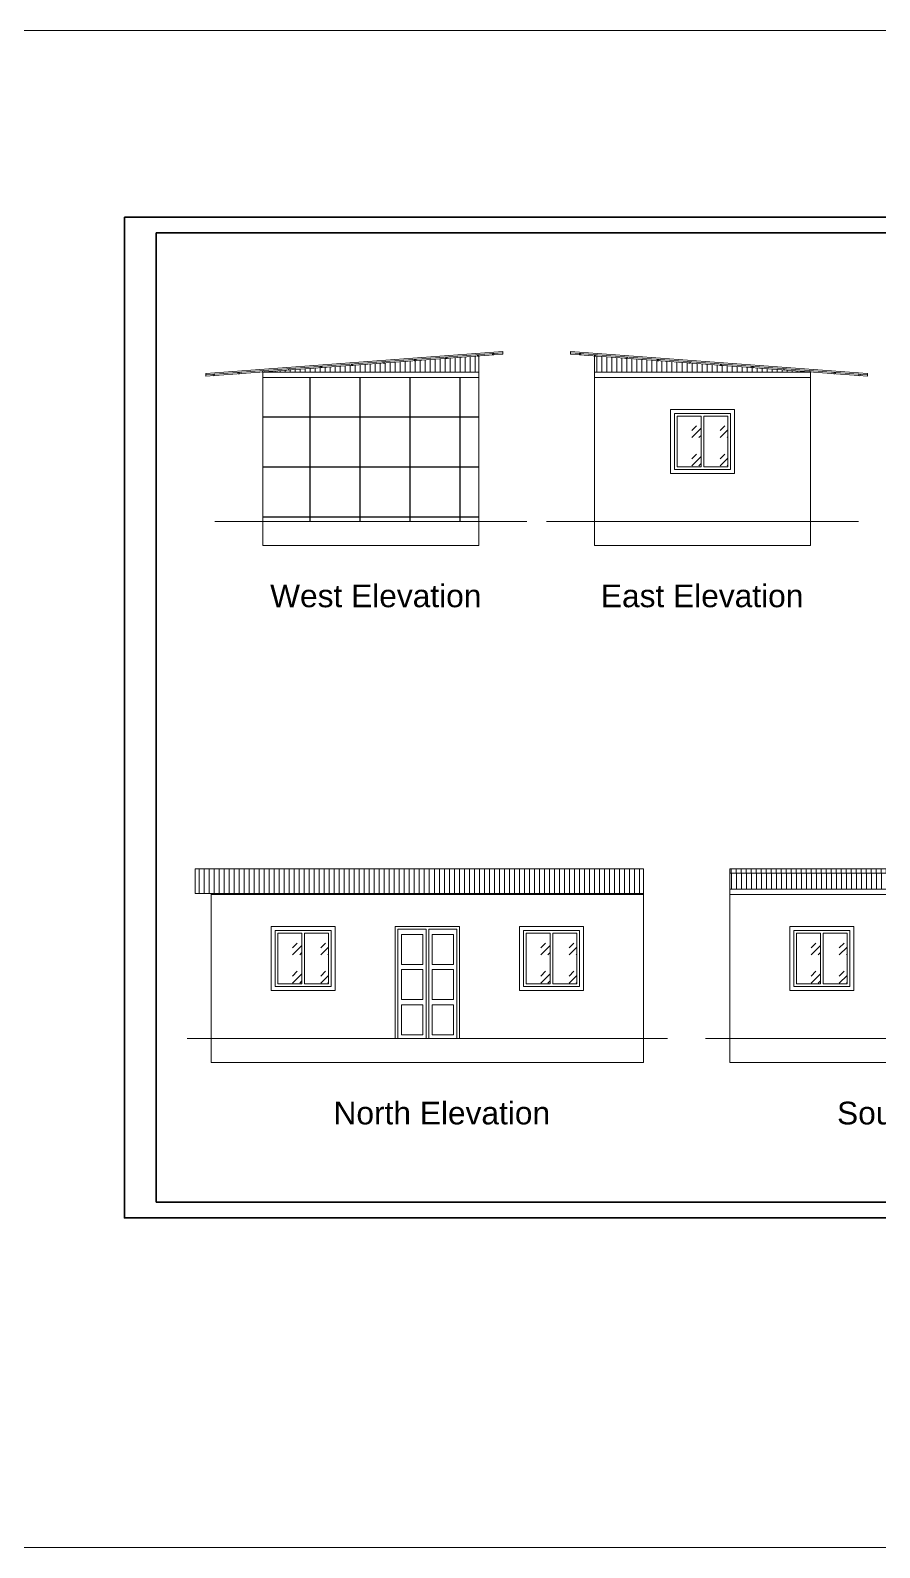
# Model space of a CAD drawing. Header units: inches. Extents: x 40927 to 78083, y -14649 to -3084.
# Drawn here: x 43549 to 44186, y -5753 to -4615 of the extents above; entities that cross this region are included whole.
import ezdxf

# ---------------------------------------------------------------- set-up
doc = ezdxf.new("R2010")
doc.units = ezdxf.units.IN
doc.header["$MEASUREMENT"] = 0
for name, color, linetype, lineweight in [('1', 7, 'Continuous', 25), ('door', 3, 'Continuous', 13), ('steps', 253, 'Continuous', 20)]:
    doc.layers.add(name, color=color, linetype=linetype, lineweight=lineweight)
doc.layers.add('Normal Wall', color=7, linetype='Continuous', lineweight=35, true_color=0xffaf89)
doc.styles.get("Standard").update_dxf_attribs({"font": 'times.ttf'})
pattern_1 = [(45, (-318467.506, 25732.869), (21.21320344, 0), [12.5, -17.5]), (45, (-318462.202, 25732.869), (21.21320344, 0), [5, -25]), (45, (-318467.506, 25738.172), (21.21320344, 0), [5, -25])]
pattern_2 = [(45, (-318378.177, 25345.081), (21.21320344, 0), [12.5, -17.5]), (45, (-318372.874, 25345.081), (21.21320344, 0), [5, -25]), (45, (-318378.177, 25350.385), (21.21320344, 0), [5, -25])]
pattern_3 = [(45, (-318580.832, 25345.081), (21.21320344, 0), [12.5, -17.5]), (45, (-318575.529, 25345.081), (21.21320344, 0), [5, -25]), (45, (-318580.832, 25350.385), (21.21320344, 0), [5, -25])]
pattern_4 = [(45, (-318766.832, 25345.081), (21.21320344, 0), [12.5, -17.5]), (45, (-318761.529, 25345.081), (21.21320344, 0), [5, -25]), (45, (-318766.832, 25350.385), (21.21320344, 0), [5, -25])]

msp = doc.modelspace()

# ---------------------------------------------------------------- hatches: boundary and pattern name
at = {"layer": '1', "ltscale": 5}
h = msp.add_hatch(dxfattribs=at)
h.set_pattern_fill('ANSI37', color=256, scale=300, angle=45, style=0)
h.set_pattern_definition([(90, (-317328.72, 25732.87), (-37.5, 0), []), (180, (-317328.72, 25732.87), (-4e-15, -37.5), [])])
h.paths.add_polyline_path([(43885.19, -4875), (43723.19, -4875), (43723.19, -4983), (43885.19, -4983)])
at = {"layer": 'door', "ltscale": 0.5}
h = msp.add_hatch(dxfattribs=at)
h.set_pattern_fill('GOST_GLASS', color=256, scale=2.5)
h.set_pattern_definition(pattern_1)
h.paths.add_polyline_path([(44051.95, -4904), (44033.95, -4904), (44033.95, -4942), (44051.95, -4942)])
h = msp.add_hatch(dxfattribs=at)
h.set_pattern_fill('GOST_GLASS', color=256, scale=2.5)
h.set_pattern_definition(pattern_1)
h.paths.add_polyline_path([(44071.95, -4904), (44053.95, -4904), (44053.95, -4942), (44071.95, -4942)])
h = msp.add_hatch(dxfattribs=at)
h.set_pattern_fill('GOST_GLASS', color=256, scale=2.5)
h.set_pattern_definition(pattern_4)
h.paths.add_polyline_path([(43752.63, -5291.79), (43734.63, -5291.79), (43734.63, -5329.79), (43752.63, -5329.79)])
h = msp.add_hatch(dxfattribs=at)
h.set_pattern_fill('GOST_GLASS', color=256, scale=2.5)
h.set_pattern_definition(pattern_4)
h.paths.add_polyline_path([(43772.63, -5291.79), (43754.63, -5291.79), (43754.63, -5329.79), (43772.63, -5329.79)])
h = msp.add_hatch(dxfattribs=at)
h.set_pattern_fill('GOST_GLASS', color=256, scale=2.5)
h.set_pattern_definition(pattern_3)
h.paths.add_polyline_path([(43938.63, -5291.79), (43920.63, -5291.79), (43920.63, -5329.79), (43938.63, -5329.79)])
h = msp.add_hatch(dxfattribs=at)
h.set_pattern_fill('GOST_GLASS', color=256, scale=2.5)
h.set_pattern_definition(pattern_3)
h.paths.add_polyline_path([(43958.63, -5291.79), (43940.63, -5291.79), (43940.63, -5329.79), (43958.63, -5329.79)])
h = msp.add_hatch(dxfattribs=at)
h.set_pattern_fill('GOST_GLASS', color=256, scale=2.5)
h.set_pattern_definition(pattern_2)
h.paths.add_polyline_path([(44141.28, -5291.79), (44123.28, -5291.79), (44123.28, -5329.79), (44141.28, -5329.79)])
h = msp.add_hatch(dxfattribs=at)
h.set_pattern_fill('GOST_GLASS', color=256, scale=2.5)
h.set_pattern_definition(pattern_2)
h.paths.add_polyline_path([(44143.28, -5329.79), (44161.28, -5329.79), (44161.28, -5291.79), (44143.28, -5291.79)])
at = {"layer": 'steps', "ltscale": 0.3}
h = msp.add_hatch(dxfattribs=at)
h.set_pattern_fill('ANSI31', scale=30, angle=45)
h.set_pattern_definition([(90, (-317328.7193, 25732.869), (-3.75, 0), [])])
h.paths.add_polyline_path([(43885.19, -4871), (43885.19, -4859), (43723.19, -4871)])
h = msp.add_hatch(dxfattribs=at)
h.set_pattern_fill('ANSI31', scale=30, angle=45)
h.set_pattern_definition([(90, (-317079.9607, 25732.869), (-3.75, 0), [])])
h.paths.add_polyline_path([(44133.95, -4871), (43971.95, -4859), (43971.95, -4871)])
h = msp.add_hatch(dxfattribs=at)
h.set_pattern_fill('ANSI31', scale=30, angle=45)
h.set_pattern_definition([(90, (-318090.631, 25345.0812), (-3.75, 0), [])])
h.paths.add_polyline_path([(43672.63, -5243.45), (43672.63, -5261.94), (44008.63, -5261.94), (44008.63, -5243.45)])
h = msp.add_hatch(dxfattribs=at)
h.set_pattern_fill('ANSI31', scale=30, angle=45)
h.set_pattern_definition([(90, (-318378.1773, 25345.0812), (-3.75, 0), [])])
h.paths.add_polyline_path([(44397.28, -5243.45), (44073.28, -5243.45), (44073.28, -5246.79), (44397.28, -5246.79)])
at = {"layer": 'steps', "ltscale": 0.3, "transparency": 33554636}
h = msp.add_hatch(dxfattribs=at)
h.set_pattern_fill('ANSI31', scale=30, angle=45)
h.set_pattern_definition([(90, (-312985.298, 26524.0156), (-3.75, 0), [])])
h.paths.add_polyline_path([(44397.28, -5246.79), (44073.28, -5246.79), (44073.28, -5258.79), (44397.28, -5258.79)])

# ---------------------------------------------------------------- linework, layer by layer
at = {"layer": 'door', "ltscale": 0.5}
for p, q in [((43680.57, -4872.15), (43903.19, -4855.66)), ((43680.57, -4873.15), (43903.19, -4856.66)), ((43680.57, -4874.16), (43903.19, -4857.66)), ((43903.19, -4855.66), (43903.19, -4857.66)), ((44176.57, -4872.15), (43953.95, -4855.66)), ((43953.95, -4855.66), (43953.95, -4857.66)), ((44176.57, -4873.15), (43953.95, -4856.66)), ((44176.57, -4874.16), (43953.95, -4857.66)), ((43885.19, -4871), (43885.19, -4859)), ((43971.95, -4871), (43971.95, -4859)), ((43680.57, -4872.15), (43680.57, -4874.16)), ((43723.19, -4871), (43885.19, -4871)), ((43723.19, -4983), (43723.19, -4871)), ((43723.19, -4875), (43885.19, -4875)), ((43885.19, -4983), (43885.19, -4871)), ((44133.95, -4871), (43971.95, -4871)), ((43971.95, -4983), (43971.95, -4871)), ((44133.95, -4875), (43971.95, -4875)), ((44133.95, -4983), (44133.95, -4871)), ((44176.57, -4872.15), (44176.57, -4874.16)), ((44051.95, -4904), (44051.95, -4942)), ((44053.95, -4904), (44053.95, -4942)), ((43723.19, -4983), (43687.19, -4983)), ((43723.19, -4983), (43885.19, -4983)), ((43723.19, -5001), (43723.19, -4983)), ((43885.19, -4983), (43921.19, -4983)), ((43885.19, -5001), (43885.19, -4983)), ((43971.95, -4983), (43935.95, -4983)), ((44133.95, -4983), (43971.95, -4983)), ((43971.95, -5001), (43971.95, -4983)), ((44133.95, -4983), (44169.95, -4983)), ((44133.95, -5001), (44133.95, -4983)), ((43723.19, -5001), (43885.19, -5001)), ((44133.95, -5001), (43971.95, -5001)), ((43672.63, -5243.45), (43672.63, -5261.94)), ((43672.63, -5243.45), (44008.63, -5243.45)), ((44008.63, -5243.45), (44008.63, -5261.94)), ((44409.28, -5243.45), (44073.28, -5243.45)), ((44073.28, -5243.45), (44073.28, -5261.94)), ((44073.28, -5246.79), (44397.28, -5246.79)), ((43672.63, -5261.94), (44008.63, -5261.94)), ((43684.63, -5370.79), (43684.63, -5261.94)), ((43684.63, -5262.79), (44008.63, -5262.79)), ((44008.63, -5370.79), (44008.63, -5261.94)), ((44397.28, -5258.79), (44073.28, -5258.79)), ((44073.28, -5370.79), (44073.28, -5261.94)), ((44397.28, -5262.79), (44073.28, -5262.79)), ((43822.63, -5286.79), (43822.63, -5370.79)), ((43870.63, -5286.79), (43822.63, -5286.79)), ((43822.63, -5286.79), (43822.63, -5370.79)), ((43870.63, -5286.79), (43822.63, -5286.79)), ((43824.63, -5288.79), (43824.63, -5370.79)), ((43845.63, -5288.79), (43824.63, -5288.79)), ((43824.63, -5288.79), (43824.63, -5370.79)), ((43845.63, -5288.79), (43824.63, -5288.79)), ((43845.63, -5370.79), (43845.63, -5288.79)), ((43868.63, -5288.79), (43847.63, -5288.79)), ((43868.63, -5288.79), (43847.63, -5288.79)), ((43847.63, -5370.79), (43847.63, -5288.79)), ((43868.63, -5370.79), (43868.63, -5288.79)), ((43868.63, -5370.79), (43868.63, -5288.79)), ((43870.63, -5370.79), (43870.63, -5286.79)), ((43870.63, -5370.79), (43870.63, -5286.79)), ((43752.63, -5291.79), (43752.63, -5329.79)), ((43754.63, -5291.79), (43754.63, -5329.79)), ((43938.63, -5291.79), (43938.63, -5329.79)), ((43940.63, -5291.79), (43940.63, -5329.79)), ((44141.28, -5291.79), (44141.28, -5329.79)), ((44143.28, -5291.79), (44143.28, -5329.79)), ((43684.63, -5370.79), (43666.63, -5370.79)), ((43684.63, -5370.79), (44008.63, -5370.79)), ((43684.63, -5388.79), (43684.63, -5370.79)), ((43822.63, -5370.79), (43870.63, -5370.79)), ((44008.63, -5370.79), (44026.63, -5370.79)), ((44008.63, -5388.79), (44008.63, -5370.79)), ((44073.28, -5370.79), (44055.28, -5370.79)), ((44397.28, -5370.79), (44073.28, -5370.79)), ((44073.28, -5388.79), (44073.28, -5370.79)), ((43684.63, -5388.79), (44008.63, -5388.79)), ((44397.28, -5388.79), (44073.28, -5388.79))]:
    msp.add_line(p, q, dxfattribs=at)
at = {"layer": 'door', "color": 3, "ltscale": 0.5}
msp.add_lwpolyline([(40927.08, -4614.8), (45011.86, -4614.8), (45011.86, -5752.51), (40927.08, -5752.51)], close=True, dxfattribs=at)
at = {"layer": 'door', "ltscale": 0.5}
for points in [[(43885.19, -4859), (43884.2, -4859.07), (43884.12, -4858.07), (43885.12, -4858)], [(43896.57, -4858.16), (43895.57, -4858.23), (43895.49, -4857.23), (43896.49, -4857.16)], [(43960.58, -4858.16), (43961.58, -4858.23), (43961.65, -4857.23), (43960.66, -4857.16)], [(43971.95, -4859), (43972.95, -4859.07), (43973.02, -4858.07), (43972.03, -4858)], [(43743.67, -4869.48), (43742.67, -4869.56), (43742.6, -4868.56), (43743.6, -4868.48)], [(43767.26, -4867.73), (43766.26, -4867.81), (43766.19, -4866.81), (43767.19, -4866.74)], [(43790.85, -4865.99), (43789.85, -4866.06), (43789.78, -4865.06), (43790.77, -4864.99)], [(43814.43, -4864.24), (43813.44, -4864.31), (43813.36, -4863.32), (43814.36, -4863.24)], [(43838.02, -4862.49), (43837.02, -4862.57), (43836.95, -4861.57), (43837.95, -4861.5)], [(43861.61, -4860.75), (43860.61, -4860.82), (43860.54, -4859.82), (43861.53, -4859.75)], [(43995.54, -4860.75), (43996.54, -4860.82), (43996.61, -4859.82), (43995.61, -4859.75)], [(44019.13, -4862.49), (44020.12, -4862.57), (44020.2, -4861.57), (44019.2, -4861.5)], [(44042.71, -4864.24), (44043.71, -4864.31), (44043.79, -4863.32), (44042.79, -4863.24)], [(44066.3, -4865.99), (44067.3, -4866.06), (44067.37, -4865.06), (44066.38, -4864.99)], [(44089.89, -4867.73), (44090.89, -4867.81), (44090.96, -4866.81), (44089.96, -4866.74)], [(44113.48, -4869.48), (44114.47, -4869.56), (44114.55, -4868.56), (44113.55, -4868.48)], [(43687.23, -4873.66), (43686.23, -4873.74), (43686.16, -4872.74), (43687.15, -4872.67)], [(43705.71, -4872.29), (43704.71, -4872.37), (43704.64, -4871.37), (43705.64, -4871.3)], [(43724.19, -4870.92), (43723.19, -4871), (43723.12, -4870), (43724.12, -4869.93)], [(44132.96, -4870.92), (44133.95, -4871), (44134.03, -4870), (44133.03, -4869.93)], [(44151.44, -4872.29), (44152.44, -4872.37), (44152.51, -4871.37), (44151.51, -4871.3)], [(44169.92, -4873.66), (44170.92, -4873.74), (44170.99, -4872.74), (44170, -4872.67)], [(44028.95, -4947), (44076.95, -4947), (44076.95, -4899), (44028.95, -4899)], [(44031.95, -4944), (44073.95, -4944), (44073.95, -4902), (44031.95, -4902)], [(43729.63, -5334.79), (43777.63, -5334.79), (43777.63, -5286.79), (43729.63, -5286.79)], [(43732.63, -5331.79), (43774.63, -5331.79), (43774.63, -5289.79), (43732.63, -5289.79)], [(43915.63, -5334.79), (43963.63, -5334.79), (43963.63, -5286.79), (43915.63, -5286.79)], [(43918.63, -5331.79), (43960.63, -5331.79), (43960.63, -5289.79), (43918.63, -5289.79)], [(44166.28, -5334.79), (44118.28, -5334.79), (44118.28, -5286.79), (44166.28, -5286.79)], [(44163.28, -5331.79), (44121.28, -5331.79), (44121.28, -5289.79), (44163.28, -5289.79)], [(43827.25, -5292.71), (43843.27, -5292.71), (43843.27, -5315.21), (43827.25, -5315.21)], [(43850.25, -5292.71), (43866.27, -5292.71), (43866.27, -5315.21), (43850.25, -5315.21)], [(43827.25, -5319.01), (43843.27, -5319.01), (43843.27, -5341.51), (43827.25, -5341.51)], [(43850.25, -5319.01), (43866.27, -5319.01), (43866.27, -5341.51), (43850.25, -5341.51)], [(43827.25, -5345.57), (43843.27, -5345.57), (43843.27, -5368.06), (43827.25, -5368.06)], [(43850.25, -5345.57), (43866.27, -5345.57), (43866.27, -5368.06), (43850.25, -5368.06)]]:
    msp.add_lwpolyline(points, close=True, dxfattribs=at)
for points in [[(44051.95, -4904), (44033.95, -4904), (44033.95, -4942), (44051.95, -4942)], [(44053.95, -4942), (44071.95, -4942), (44071.95, -4904), (44053.95, -4904)], [(43752.63, -5291.79), (43734.63, -5291.79), (43734.63, -5329.79), (43752.63, -5329.79)], [(43754.63, -5329.79), (43772.63, -5329.79), (43772.63, -5291.79), (43754.63, -5291.79)], [(43938.63, -5291.79), (43920.63, -5291.79), (43920.63, -5329.79), (43938.63, -5329.79)], [(43940.63, -5329.79), (43958.63, -5329.79), (43958.63, -5291.79), (43940.63, -5291.79)], [(44141.28, -5329.79), (44123.28, -5329.79), (44123.28, -5291.79), (44141.28, -5291.79)], [(44143.28, -5291.79), (44161.28, -5291.79), (44161.28, -5329.79), (44143.28, -5329.79)]]:
    msp.add_lwpolyline(points, dxfattribs=at)
at = {"layer": 'Normal Wall'}
for points in [[(43619.54, -4754.78), (44677.54, -4754.78), (44677.54, -5505.31), (43619.54, -5505.31)], [(43619.54, -4754.78), (44677.54, -4754.78), (44677.54, -5505.31), (43619.54, -5505.31)], [(44665.64, -4766.69), (43643.35, -4766.69), (43643.35, -5493.41), (44665.64, -5493.41)], [(44665.64, -4766.69), (43643.35, -4766.69), (43643.35, -5493.41), (44665.64, -5493.41)]]:
    msp.add_lwpolyline(points, close=True, dxfattribs=at)

# ---------------------------------------------------------------- texts
at = {"color": 7, "linetype": 'ByBlock', "lineweight": 5, "char_height": 6, "width": 232.9624, "attachment_point": 5}
for s, insert in [('{\\fArial CE|b0|i0|c238|p34;\\P\\fArial CE|b0|i0|c0|p34;\\H2.8333x;West Elevation}', (43807.96, -5033.97)), ('{\\fArial CE|b0|i0|c238|p34;\\P\\fArial CE|b0|i0|c0|p34;\\H2.8333x;East Elevation}', (44052.63, -5033.97)), ('{\\fArial CE|b0|i0|c238|p34;\\P\\fArial CE|b0|i0|c0|p34;\\H2.8333x;North Elevation}', (43857.48, -5421.76)), ('{\\fArial CE|b0|i0|c238|p34;\\P\\fArial CE|b0|i0|c0|p34;\\H2.8333x;South Elevation}', (44236.94, -5421.76))]:
    msp.add_mtext(s, dxfattribs=dict(at, insert=insert))

doc.saveas('drawing.dxf')
